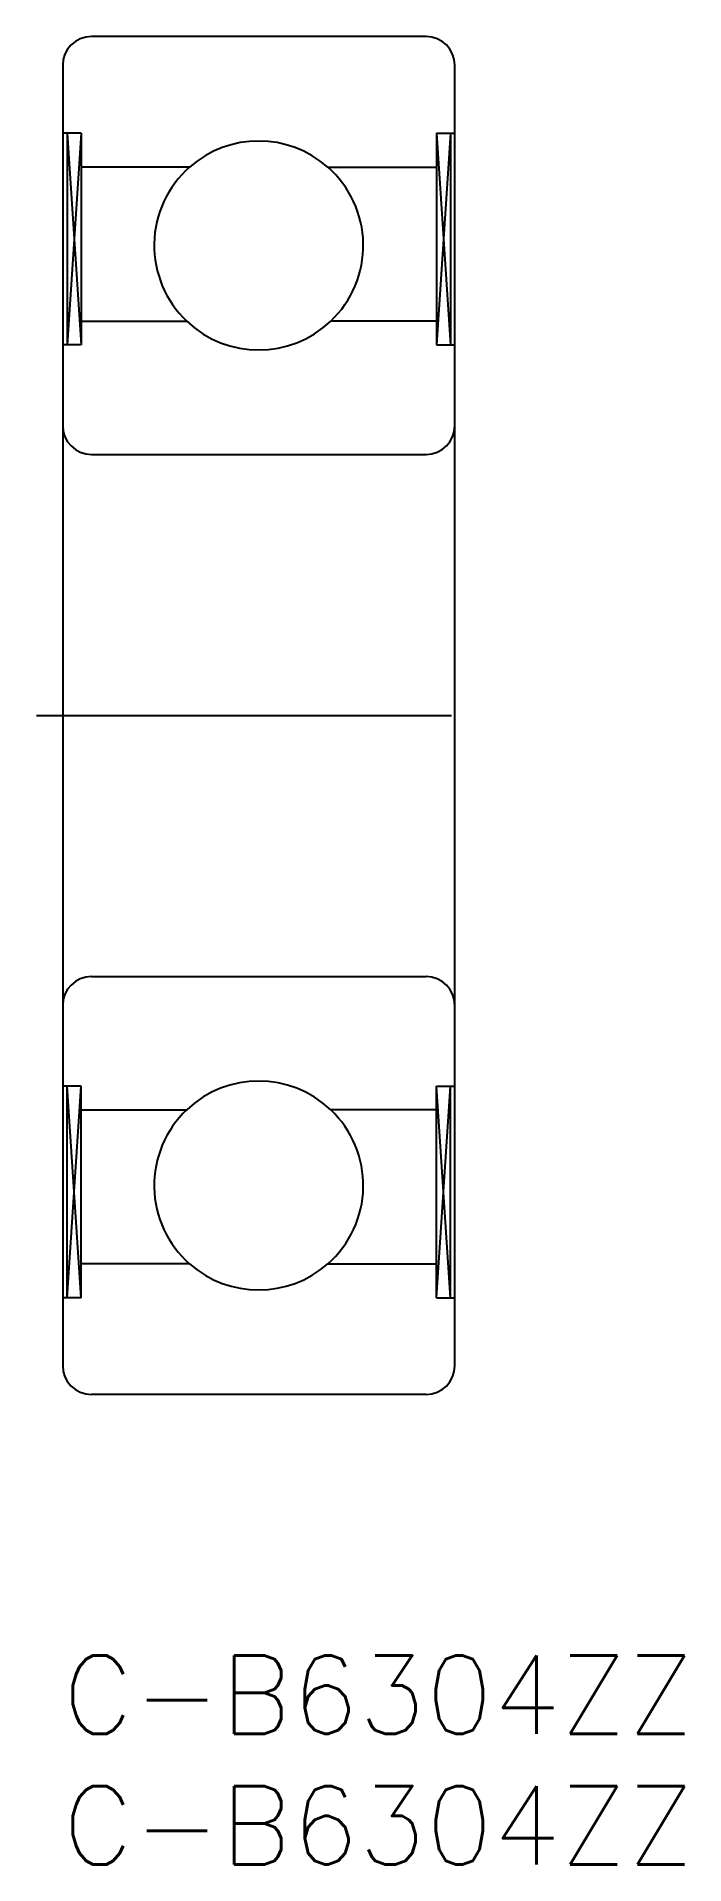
# Model space of a CAD drawing. Extents: x -1 to 23.8, y -8 to 62.
import ezdxf

# ---------------------------------------------------------------- set-up
doc = ezdxf.new("R2010")
doc.units = 0
doc.header["$LTSCALE"] = 0.5
doc.linetypes.add('CENTER', pattern=[50.8, 31.75, -6.35, 6.35, -6.35])
for name, color, linetype in [('MSM_CENTER', 1, 'CENTER'), ('MSM_CONTINUOUS', 7, 'CONTINUOUS'), ('MSM_NARROW', 5, 'CONTINUOUS'), ('MSM_PART_NUMBER', 7, 'CONTINUOUS')]:
    doc.layers.add(name, color=color, linetype=linetype)
doc.styles.get("Standard").update_dxf_attribs({"font": 'txt.shx', "height": 3, "bigfont": 'bigfont.shx'})

# ---------------------------------------------------------------- blocks, each defined once
blk = doc.blocks.new('*U7')
at = {"layer": 'MSM_PART_NUMBER'}
blk.add_text('C-B6304ZZ', height=3, dxfattribs=at).set_placement((0, -3))
blk = doc.blocks.new('*U8')
at = {"layer": 'MSM_PART_NUMBER'}
blk.add_text('C-B6304ZZ', height=3, dxfattribs=at).set_placement((0, -8))

msp = doc.modelspace()

# ---------------------------------------------------------------- linework, layer by layer
at = {"layer": 'MSM_CENTER'}
msp.add_line((-1, 36), (16, 36), dxfattribs=at)
at = {"layer": 'MSM_CONTINUOUS'}
for p, q in [((13.9, 62), (1.1, 62)), ((0, 60.9), (0, 11.1)), ((15, 11.1), (15, 60.9)), ((0.7, 58.3), (0, 58.3)), ((0.17, 58.3), (0.17, 50.2)), ((0.7, 58.3), (0.7, 50.2)), ((14.3, 58.3), (15, 58.3)), ((14.3, 58.3), (14.3, 50.2)), ((14.83, 58.3), (14.83, 50.2)), ((4.854, 57), (0.7, 57)), ((10.146, 57), (14.3, 57)), ((0.7, 51.1), (4.745, 51.1)), ((14.3, 51.1), (10.255, 51.1)), ((0.7, 50.2), (0, 50.2)), ((14.3, 50.2), (15, 50.2)), ((1.1, 46), (13.9, 46)), ((1.1, 26), (13.9, 26)), ((0.7, 21.8), (0, 21.8)), ((0.17, 13.7), (0.17, 21.8)), ((0.7, 13.7), (0.7, 21.8)), ((14.3, 21.8), (15, 21.8)), ((14.3, 13.7), (14.3, 21.8)), ((14.83, 13.7), (14.83, 21.8)), ((0.7, 20.9), (4.745, 20.9)), ((14.3, 20.9), (10.255, 20.9)), ((4.854, 15), (0.7, 15)), ((10.146, 15), (14.3, 15)), ((0.7, 13.7), (0, 13.7)), ((14.3, 13.7), (15, 13.7)), ((13.9, 10), (1.1, 10))]:
    msp.add_line(p, q, dxfattribs=at)
for centre, radius, start, end in [((1.1, 60.9), 1.1, 90, 180), ((13.9, 60.9), 1.1, 0, 90), ((7.5, 54), 4, 48.59038, 131.40962), ((7.5, 54), 4, 131.40962, 226.46885), ((7.5, 54), 4, 313.53115, 48.59038), ((7.5, 54), 4, 226.46885, 313.53115), ((1.1, 47.1), 1.1, 180, 270), ((13.9, 47.1), 1.1, 270, 0), ((1.1, 24.9), 1.1, 90, 180), ((13.9, 24.9), 1.1, 0, 90), ((7.5, 18), 4, 46.46885, 133.53115), ((7.5, 18), 4, 133.53115, 228.59038), ((7.5, 18), 4, 311.40962, 46.46885), ((7.5, 18), 4, 228.59038, 311.40962), ((1.1, 11.1), 1.1, 180, 270), ((13.9, 11.1), 1.1, 270, 0)]:
    msp.add_arc(centre, radius, start, end, dxfattribs=at)
at = {"layer": 'MSM_NARROW'}
for p, q in [((0.7, 58.3), (0.17, 50.2)), ((0.17, 58.3), (0.7, 50.2)), ((14.3, 58.3), (14.83, 50.2)), ((14.83, 58.3), (14.3, 50.2)), ((0.7, 13.7), (0.17, 21.8)), ((0.17, 13.7), (0.7, 21.8)), ((14.3, 13.7), (14.83, 21.8)), ((14.83, 13.7), (14.3, 21.8))]:
    msp.add_line(p, q, dxfattribs=at)

# ---------------------------------------------------------------- block references
at = {"layer": 'MSM_CONTINUOUS'}
for name in ['*U7', '*U8']:
    msp.add_blockref(name, (0, 0), dxfattribs=at)

doc.saveas('drawing.dxf')
